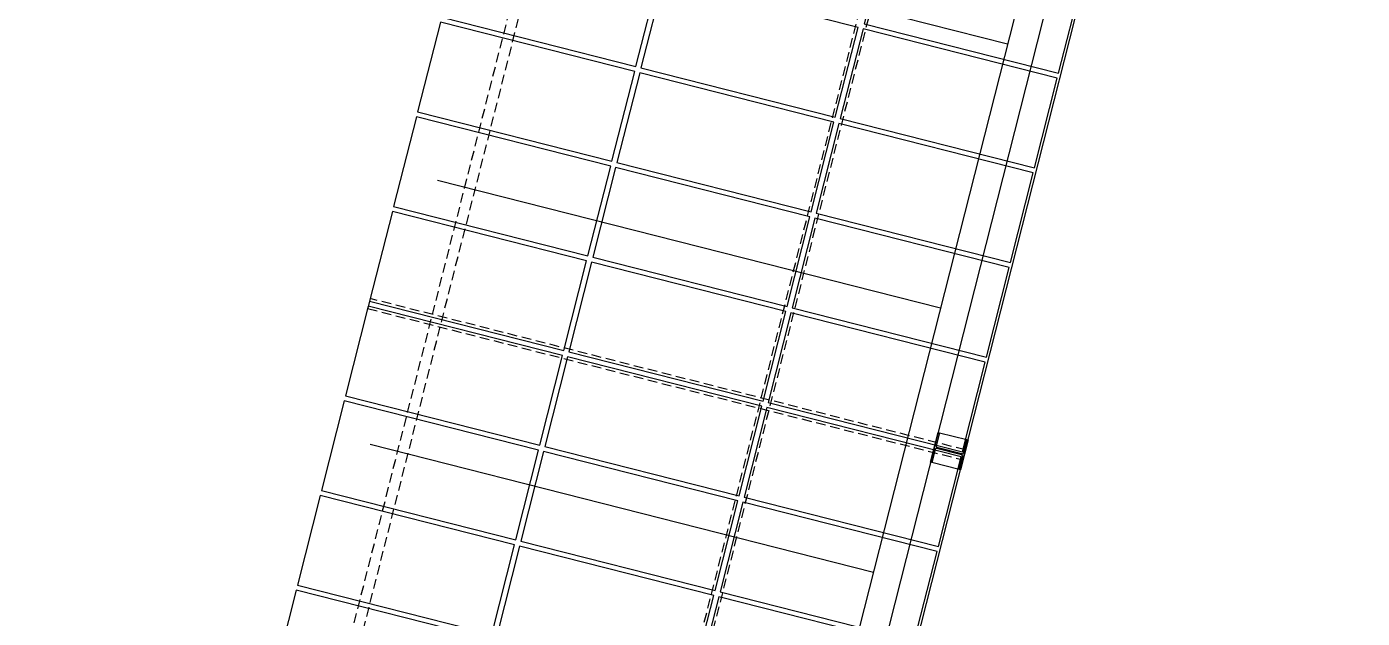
# Model space of a CAD drawing. Header units: inches. Extents: x 6322 to 85903, y -36042 to 7673.
# Drawn here: x 77397 to 77917, y -416 to -186 of the extents above; entities that cross this region are included whole.
import ezdxf

# ---------------------------------------------------------------- set-up
doc = ezdxf.new("R2010")
doc.units = ezdxf.units.IN
doc.header["$LTSCALE"] = 10
doc.linetypes.add('Amconstr', pattern=[9999, 9999, 0])
doc.linetypes.add('HIDDEN2', pattern=[0.1875, 0.125, -0.0625])
for name, color, linetype in [('ADSK_ASSOC_ENTITY_BACKUPS', 7, 'Continuous'), ('afaq', 6, 'Continuous'), ('PARK LINE', 2, 'Continuous'), ('SHADE COL', 7, 'Continuous'), ('SHADE I SEC BEAM', 11, 'HIDDEN2'), ('SOLAR PANEL', 10, 'Continuous'), ('WALL', 4, 'Continuous')]:
    doc.layers.add(name, color=color, linetype=linetype)

# ---------------------------------------------------------------- blocks, each defined once
blk = doc.blocks.new('A$C66fa2cac')
at = {"layer": 'SHADE COL', "color": 1, "linetype": 'Amconstr', "lineweight": 25}
for p, q in [((-5.5, 6), (5.5, 6)), ((-0.25, 0.25), (0.25, -0.25)), ((0.25, 0.25), (-0.25, -0.25)), ((5.5, -6), (-5.5, -6))]:
    blk.add_line(p, q, dxfattribs=at)
at = {"layer": 'SHADE COL', "linetype": 'Amconstr', "lineweight": 25}
blk.add_lwpolyline([(-6, -6), (-6, 6), (-5.5, 6), (-5.5, 0.75, 0.414214), (-5, 0.25), (5, 0.25, 0.414214), (5.5, 0.75), (5.5, 6), (6, 6), (6, -6), (5.5, -6), (5.5, -0.75, 0.414214), (5, -0.25), (-5, -0.25, 0.414214), (-5.5, -0.75), (-5.5, -6), (-6, -6)], format="xyb", dxfattribs=at)
blk = doc.blocks.new('*U82')
at = {"layer": 'SHADE COL', "linetype": 'Amconstr', "lineweight": 25, "xscale": -1, "rotation": 345.7461911167138}
blk.add_blockref('A$C66fa2cac', (-5.82, 1.48), dxfattribs=at)
blk = doc.blocks.new('*U81')
at = {"layer": 'SHADE COL', "color": 0, "linetype": 'ByBlock', "lineweight": -2}
blk.add_blockref('*U82', (-112.28, -441.96), dxfattribs=at)
blk = doc.blocks.new('*U177')
at = {"layer": 'SOLAR PANEL'}
blk.add_lwpolyline([(-39, 18), (-39, -18), (39, -18), (39, 18)], close=True, dxfattribs=at)
blk = doc.blocks.new('*U178')
at = {"layer": 'SOLAR PANEL', "color": 0, "linetype": 'ByBlock', "lineweight": -2}
for p in [(160, 646), (0, 608), (80, 608), (160, 608), (0, 570), (80, 570), (160, 570), (0, 532), (80, 532), (160, 532), (0, 494), (80, 494), (160, 494), (0, 456), (80, 456), (160, 456), (0, 418), (80, 418), (160, 418), (0, 380), (80, 380), (160, 380), (0, 342)]:
    blk.add_blockref('*U177', p, dxfattribs=at)
blk = doc.blocks.new('*U75')
at = {"layer": 'SOLAR PANEL', "xscale": -1, "rotation": 165.7461911174656}
blk.add_blockref('*U178', (-184.49, 86.07), dxfattribs=at)
blk = doc.blocks.new('*U80')
at = {"layer": 'ADSK_ASSOC_ENTITY_BACKUPS', "linetype": 'Amconstr', "lineweight": 25}
blk.add_blockref('*U75', (0, 0), dxfattribs=at)
at = {"layer": 'SOLAR PANEL', "color": 0, "linetype": 'ByBlock', "lineweight": -2}
blk.add_blockref('*U75', (0, 0), dxfattribs=at)
blk = doc.blocks.new('*U107')
at = {"layer": 'SHADE I SEC BEAM', "ltscale": 3}
blk.add_lwpolyline([(-0.49, -1.94), (-232.13, 56.91), (-231.15, 60.78), (0.49, 1.94)], close=True, dxfattribs=at)
blk = doc.blocks.new('*U108')
at = {"layer": 'SHADE I SEC BEAM', "color": 0, "linetype": 'ByBlock', "lineweight": -2}
blk.add_blockref('*U107', (-112.28, -441.96), dxfattribs=at)
blk = doc.blocks.new('*U160')
at = {"layer": 'PARK LINE', "linetype": 'Amconstr', "lineweight": 25}
blk.add_line((-22.29, 5.66), (-218.07, 55.4), dxfattribs=at)
blk = doc.blocks.new('*U161')
at = {"layer": 'PARK LINE', "color": 0, "linetype": 'ByBlock', "lineweight": -2}
for p in [(-78.3, -308.21), (-104.4, -410.95), (-130.5, -513.68), (-156.59, -616.42)]:
    blk.add_blockref('*U160', p, dxfattribs=at)
blk = doc.blocks.new('*U141')
at = {"layer": 'SHADE I SEC BEAM', "ltscale": 3}
blk.add_lwpolyline([(-119.45, -478.32), (-123.32, -477.33), (119.45, 478.32), (123.32, 477.33)], close=True, dxfattribs=at)
blk = doc.blocks.new('*U142')
at = {"layer": 'WALL', "color": 0, "linetype": 'ByBlock', "lineweight": -2}
for p in [(0, 0), (127.94, -32.5)]:
    blk.add_blockref('*U141', p, dxfattribs=at)

msp = doc.modelspace()

# ---------------------------------------------------------------- linework, layer by layer
at = {"linetype": 'Amconstr', "lineweight": 25}
msp.add_circle((60708.4733, -17819.81171), 18222, dxfattribs=at)
at = {"layer": 'afaq', "lineweight": -3}
for p, q in [((77857.91018, 118.22176), (77621.54116, -812.2242)), ((77868.57154, 115.51337), (77632.20252, -814.9326))]:
    msp.add_line(p, q, dxfattribs=at)
msp.add_lwpolyline([(77643.8331, -817.88721), (78397.00439, 2146.90572)], dxfattribs=at)

# ---------------------------------------------------------------- block references
at = {"layer": 'PARK LINE', "linetype": 'Amconstr', "lineweight": 25, "xscale": -1, "rotation": 151.4923822348115}
msp.add_blockref('*U161', (77644.57175, -814.97957), dxfattribs=at)
at = {"layer": 'SHADE COL', "linetype": 'Amconstr', "lineweight": 25, "xscale": -1, "rotation": 151.4923822349141}
msp.add_blockref('*U81', (77649.74232, -794.62606), dxfattribs=at)
at = {"layer": 'SHADE I SEC BEAM', "linetype": 'Amconstr', "lineweight": 25, "xscale": -1, "rotation": 151.4923822347902}
msp.add_blockref('*U108', (77649.74232, -794.62606), dxfattribs=at)
at = {"layer": 'SOLAR PANEL', "linetype": 'Amconstr', "lineweight": 25, "xscale": -1, "rotation": 151.4923822348075}
msp.add_blockref('*U80', (77654.42046, -776.21098), dxfattribs=at)
at = {"layer": 'WALL'}
msp.add_blockref('*U142', (77556.54412, -300.46607), dxfattribs=at)

doc.saveas('drawing.dxf')
